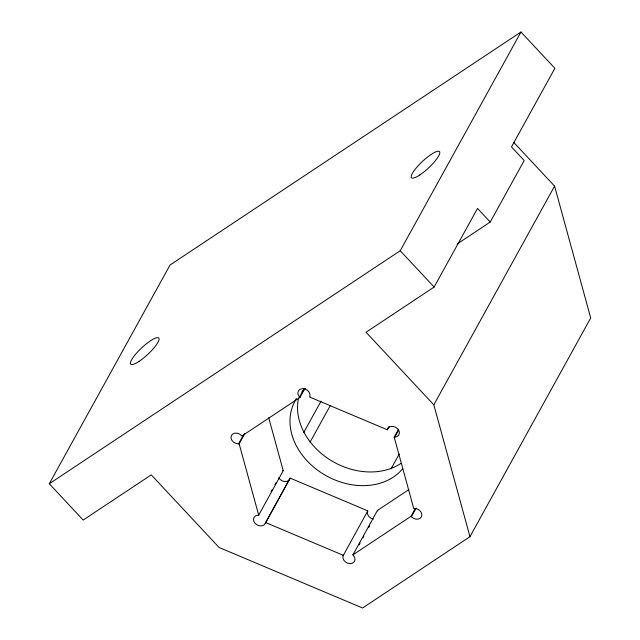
<?xml version="1.0" encoding="UTF-8"?>
<svg xmlns="http://www.w3.org/2000/svg" width="640" height="640" viewBox="0 0 640 640"><rect width="100%" height="100%" fill="white"/><g stroke="black" fill="none" stroke-linecap="round" stroke-linejoin="round"><path stroke-width="0.96" d="M268.696 417.696L283.224 470.704L258.696 515.136L258.104 515.16A6.384 5.048 28.9 0 0 255.192 523.464A6.384 5.048 28.9 0 0 265.448 523.024L290.144 478.112L367.776 510.864L367.608 511.344A6.384 5.048 28.9 0 0 373.36 519.08M265.448 523.024L290.144 478.112M408.968 489.512L377.432 510.448L352.904 554.88L353.328 555.336A6.384 5.048 28.9 0 1 350.416 563.632A6.384 5.048 28.9 0 1 343.08 555.776L343.248 555.296L265.616 522.544M244.92 433.36L239.152 443.816L238.56 443.84A6.384 5.048 28.9 0 1 231.224 435.976A6.384 5.048 28.9 0 1 241.472 435.544L241.896 435.992L299.984 397.424L299.56 396.968A6.384 5.048 28.9 0 1 302.472 388.672A6.384 5.048 28.9 0 1 309.808 396.528L309.64 397.008L387.28 429.76L388.408 427.536M513.904 142.552L554.584 186.112L590.712 317.96L469.96 536.696L362.576 608L219.056 547.456L151.264 474.856L83.184 520.056L49.288 483.76L170.04 265.016L520.976 32L554.872 68.304L511.48 146.912L524.192 160.52L490.224 222.04L457.016 244.096M238.56 443.84L243.368 435.128M299.56 396.968L304.368 388.256M299.984 397.424L304.792 388.712M49.288 483.76L400.224 250.736L520.976 32M271.088 491.64L272.056 489.896M274.936 484.672L275.904 482.928M303.672 432.616L321.024 401.184M310.048 442.216L330.288 405.552M469.96 536.696L433.832 404.848L366.04 332.248L434.12 287.04L477.52 208.432L490.224 222.04M387.28 429.76L389.2 426.28M415.32 508.464L410.992 516.312L411.416 516.76A6.384 5.048 28.9 0 0 421.664 516.32A6.384 5.048 28.9 0 0 414.328 508.464L413.736 508.488L394.192 437.168L398.52 429.328M394.192 437.168L394.784 437.144L398.632 430.168M343.08 555.776L367.776 510.864M391.056 468.864L399.248 454.016M433.832 404.848L554.584 186.112M359.096 544.88L360.064 543.136M362.944 537.912L363.912 536.168M368.72 527.456L369.68 525.712M411.416 516.76L416.224 508.048M352.904 554.88L410.992 516.312M282.632 470.728L283.224 470.704M400.224 250.736L434.12 287.04M377.432 510.448L377.856 510.904M239.152 443.816L258.696 515.136M289.976 478.592A6.384 5.048 28.9 0 1 284.8 481.488A6.384 5.048 28.9 0 1 278.776 477.752M402.664 468.744A63.84 50.512 28.9 0 1 321.04 472.6A63.84 50.512 28.9 0 1 296.496 398.496M301.848 391.872A63.84 50.512 28.9 0 1 305.456 388.64M387.448 429.28A6.384 5.048 28.9 0 1 397.696 428.84A6.384 5.048 28.9 0 1 394.784 437.144M400.888 463.424A63.84 50.512 28.9 0 1 329.584 459.576A63.84 50.512 28.9 0 1 298.584 397.888M139.096 361.344A19.152 4.464 -43 0 0 158.984 338.392A19.152 4.464 -43 0 0 136.192 353.528A19.152 4.464 -43 0 0 139.096 361.344M419.848 174.928A19.152 4.464 -43 0 0 439.736 151.976A19.152 4.464 -43 0 0 416.944 167.112A19.152 4.464 -43 0 0 419.848 174.928"/></g></svg>
